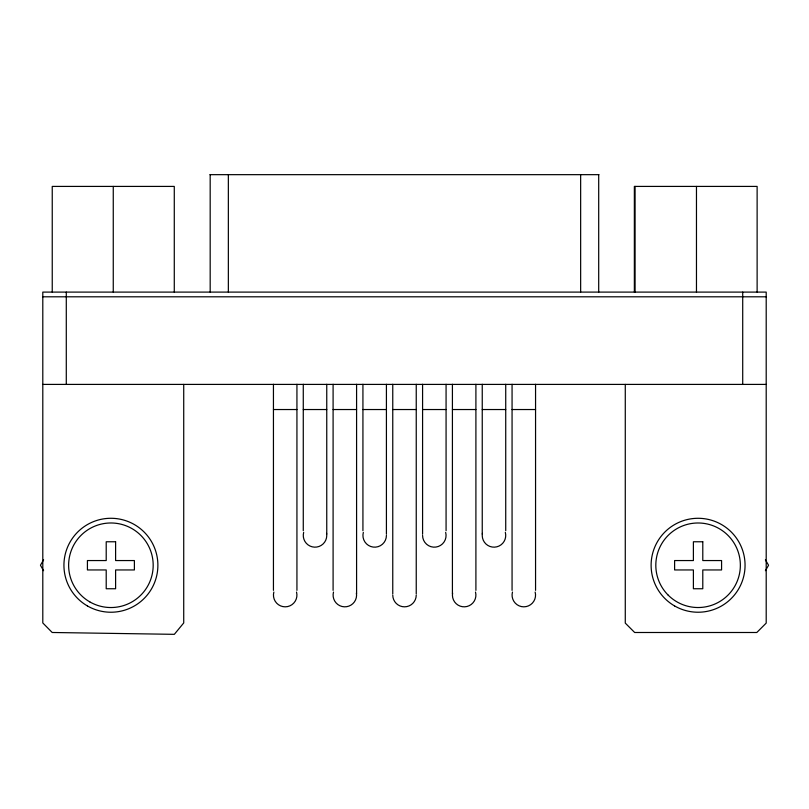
<?xml version="1.0" encoding="UTF-8"?>
<svg xmlns="http://www.w3.org/2000/svg" width="809" height="809" viewBox="0 0 809 809"><rect width="100%" height="100%" fill="white"/><g stroke="black" fill="none" stroke-linecap="round" stroke-linejoin="round"><path stroke-width="1.21" d="M43.595 559.808L40.45 565.258L43.595 570.709M765.405 570.709L768.55 565.258L765.405 559.808M209.996 174.663L598.913 174.663M42.796 296.802L766.204 296.802M42.796 384.406L766.204 384.406M273.442 409.536L296.933 409.536M303.274 409.536L326.755 409.536M333.096 409.536L356.587 409.536M362.928 409.536L386.419 409.536M392.759 409.536L416.241 409.536M422.581 409.536L446.072 409.536M452.413 409.536L475.904 409.536M482.245 409.536L505.726 409.536M512.067 409.536L535.558 409.536M757.123 292.1L757.123 186.414L634.357 186.414L634.357 292.1M742.713 292.1L742.713 384.406M696.468 186.414L696.468 292.1M635.085 186.414L635.085 292.1M625.276 384.406L625.276 623.102L634.671 632.496L756.809 632.496L766.204 623.102L766.204 292.1L42.796 292.1L42.796 622.95L52.191 632.486L174.329 634.337L183.724 622.95L183.724 384.406M598.7 174.663L598.7 292.1M580.65 174.663L580.65 292.1M535.558 384.285L535.558 590.368M512.067 384.285L512.067 590.368M505.726 384.285L505.726 530.714M482.245 384.285L482.245 534.233M475.904 384.285L475.904 590.368M452.413 384.285L452.413 593.887M446.072 384.285L446.072 530.714M422.581 384.285L422.581 534.233M416.241 384.285L416.241 593.887M392.759 384.285L392.759 593.887M386.419 384.285L386.419 534.233M362.928 384.285L362.928 530.714M356.587 384.285L356.587 593.887M333.096 384.285L333.096 590.368M326.755 384.285L326.755 534.233M303.274 384.285L303.274 530.714M296.933 384.285L296.933 590.368M273.442 384.285L273.442 590.368M228.35 174.663L228.35 292.1M210.178 174.663L210.178 292.1M174.279 292.1L174.279 186.414L52.241 186.414L52.241 292.1M113.26 186.414L113.26 292.1M66.287 292.1L66.287 384.406M505.332 532.393A11.741 11.741 0 0 1 494.501 547.157A11.741 11.741 0 0 1 482.417 533.384M445.668 532.393A11.741 11.741 0 0 1 435.859 547.076A11.741 11.741 0 0 1 422.581 535.427M386.419 535.427A11.741 11.741 0 0 1 373.141 547.076A11.741 11.741 0 0 1 363.332 532.393M326.583 533.384A11.741 11.741 0 0 1 314.499 547.157A11.741 11.741 0 0 1 303.668 532.393M535.154 592.046A11.741 11.741 0 0 1 523.817 606.831A11.741 11.741 0 0 1 512.471 592.046M475.5 592.046A11.741 11.741 0 0 1 464.669 606.821A11.741 11.741 0 0 1 452.595 593.048M416.241 595.09A11.741 11.741 0 0 1 404.5 606.831A11.741 11.741 0 0 1 392.759 595.09M356.405 593.048A11.741 11.741 0 0 1 344.331 606.821A11.741 11.741 0 0 1 333.5 592.046M296.529 592.046A11.741 11.741 0 0 1 285.183 606.831A11.741 11.741 0 0 1 273.846 592.046M115.606 541.767L106.212 541.767L106.212 560.556L87.423 560.556L87.423 569.951L106.212 569.951L106.212 588.75L115.606 588.75L115.606 569.951L134.395 569.951L134.395 560.556L115.606 560.556L115.606 541.767M702.788 541.767L693.394 541.767L693.394 560.556L674.605 560.556L674.605 569.951L693.394 569.951L693.394 588.75L702.788 588.75L702.788 569.951L721.577 569.951L721.577 560.556L702.788 560.556L702.788 541.767M674.605 605.941A46.973 46.973 0 0 0 745.059 565.258A46.973 46.973 0 0 0 674.605 524.576A46.973 46.973 0 0 0 674.605 605.941M87.423 605.941A46.973 46.973 0 0 0 157.886 565.258A46.973 46.973 0 0 0 87.423 524.576A46.973 46.973 0 0 0 87.423 605.941M668.194 595.151A42.28 42.28 0 0 0 738.92 576.2A42.28 42.28 0 0 0 687.144 524.424A42.28 42.28 0 0 0 668.194 595.151M89.769 601.876A42.28 42.28 0 0 0 153.184 565.258A42.28 42.28 0 0 0 89.769 528.641A42.28 42.28 0 0 0 89.769 601.876"/></g></svg>
